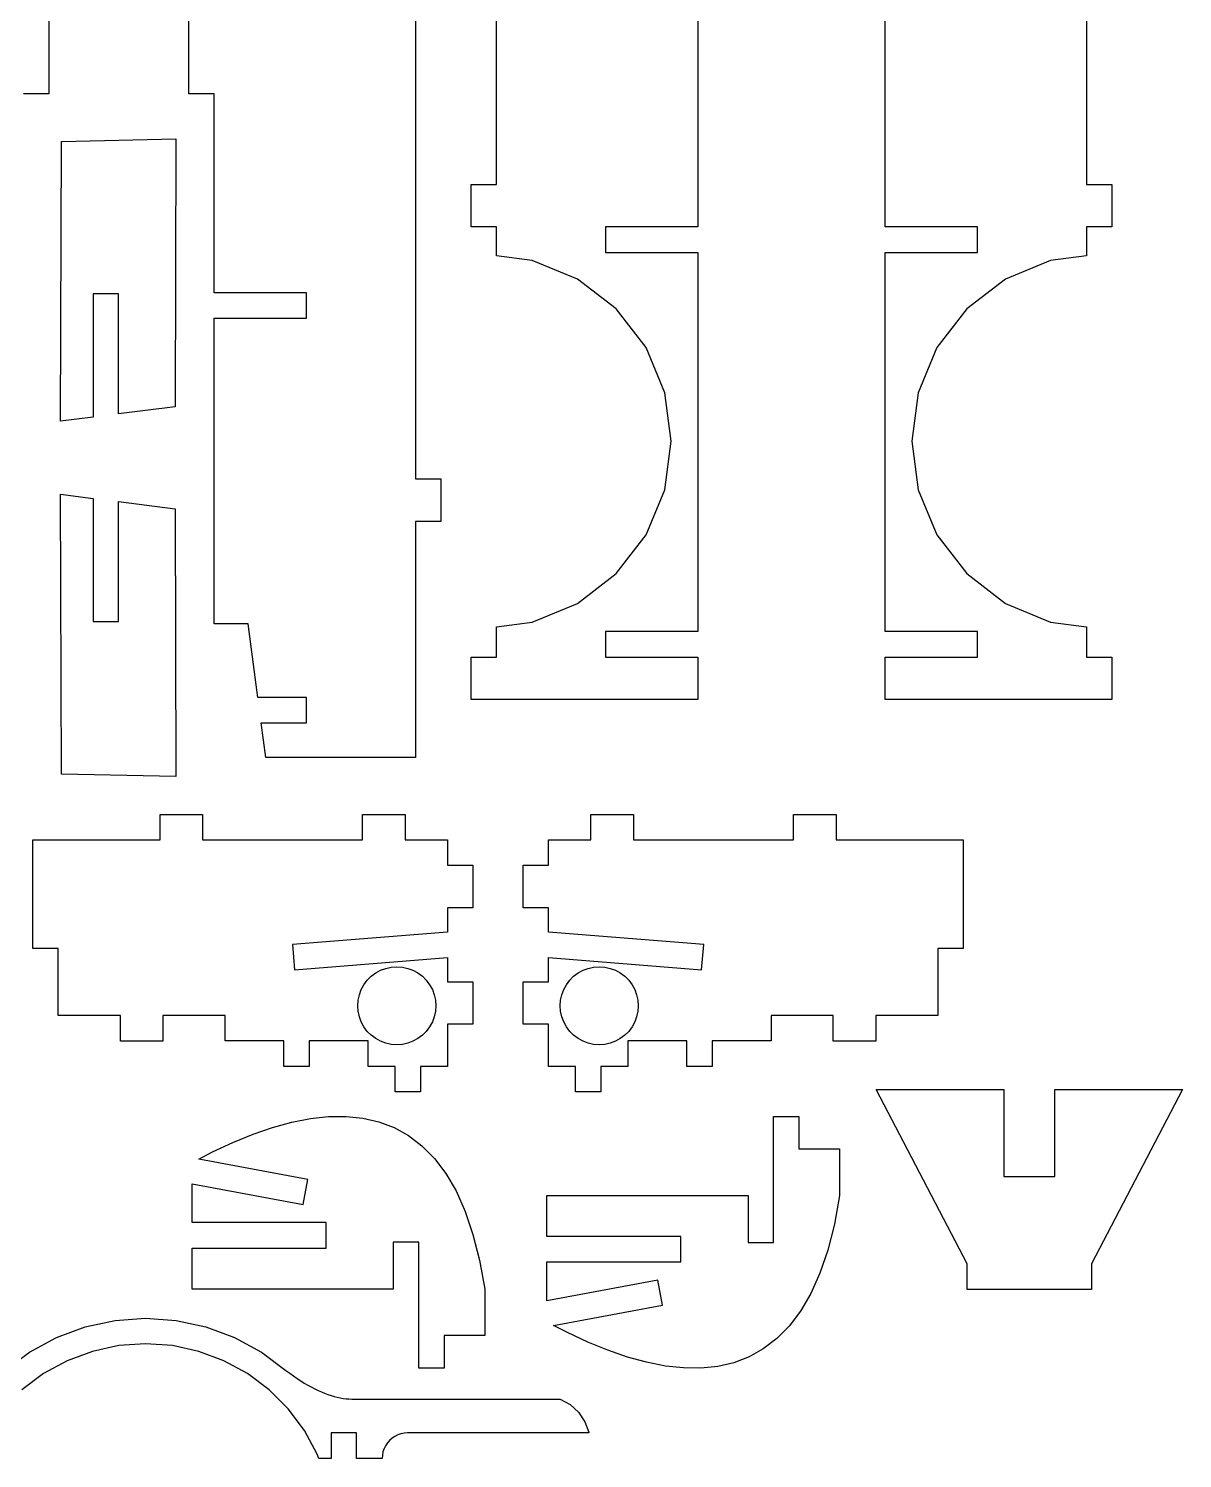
# Model space of a CAD drawing. Extents: x -3458 to 3458, y -2251 to 2251.
# Drawn here: x 2151 to 3458, y -2251 to -632 of the extents above; entities that cross this region are included whole.
import ezdxf

# ---------------------------------------------------------------- set-up
doc = ezdxf.new("R2010")
doc.units = 0
doc.header["$MEASUREMENT"] = 0
doc.layers.get('0').update_dxf_attribs({"linetype": 'CONTINUOUS'})

msp = doc.modelspace()

# ---------------------------------------------------------------- linework, layer by layer
for p, q in [((2681.2, -808.9), (2681.2, 321.4)), ((3349, 321.4), (3349, -808.9)), ((2909.1, -548.9), (2909.1, -856.9)), ((3121.2, -856.9), (3121.2, -548.9)), ((2589.5, -578.8), (2589.5, -1142.2)), ((2174.5, -585.8), (2174.5, -706.1)), ((2332.9, -706.1), (2332.9, -585.8)), ((2174.5, -706.1), (2145.7, -706.1)), ((2361.6, -706.1), (2332.9, -706.1)), ((2361.6, -931.5), (2361.6, -706.1)), ((2187.4, -1076.9), (2188.5, -760)), ((2188.5, -760), (2318, -757.3)), ((2318, -757.3), (2317.3, -1060.4)), ((2652.4, -856.9), (2652.4, -808.9)), ((2652.4, -808.9), (2681.2, -808.9)), ((3349, -808.9), (3377.8, -808.9)), ((3377.8, -808.9), (3377.8, -856.9)), ((2681.2, -856.9), (2652.4, -856.9)), ((2681.2, -889.5), (2681.2, -856.9)), ((2909.1, -856.9), (2804.7, -856.9)), ((2804.7, -856.9), (2804.7, -885.7)), ((3225.5, -856.9), (3121.2, -856.9)), ((3225.5, -885.7), (3225.5, -856.9)), ((3377.8, -856.9), (3349, -856.9)), ((3349, -856.9), (3349, -889.5)), ((2721.7, -894.8), (2681.2, -889.5)), ((2804.7, -885.7), (2909.1, -885.7)), ((2909.1, -885.7), (2909.1, -1315)), ((3121.2, -1315), (3121.2, -885.7)), ((3121.2, -885.7), (3225.5, -885.7)), ((3349, -889.5), (3308.5, -894.8)), ((2772.8, -916), (2721.7, -894.8)), ((3308.5, -894.8), (3257.4, -916)), ((2816.7, -949.7), (2772.8, -916)), ((3257.4, -916), (3213.5, -949.7)), ((2224.4, -932.7), (2224.4, -1072.2)), ((2253.3, -932.7), (2224.4, -932.7)), ((2253.3, -1068.5), (2253.3, -932.7)), ((2466, -931.5), (2361.6, -931.5)), ((2466, -960.3), (2466, -931.5)), ((2850.4, -993.5), (2816.7, -949.7)), ((3213.5, -949.7), (3179.8, -993.5)), ((2361.6, -1306.2), (2361.6, -960.3)), ((2361.6, -960.3), (2466, -960.3)), ((2871.6, -1044.7), (2850.4, -993.5)), ((3179.8, -993.5), (3158.7, -1044.7)), ((2878.8, -1099.5), (2871.6, -1044.7)), ((3158.7, -1044.7), (3151.4, -1099.5)), ((2317.3, -1060.4), (2253.3, -1068.5)), ((2224.4, -1072.2), (2187.4, -1076.9)), ((2871.6, -1154.4), (2878.8, -1099.5)), ((3151.4, -1099.5), (3158.7, -1154.4)), ((2589.5, -1142.2), (2618.3, -1142.2)), ((2618.3, -1142.2), (2618.3, -1190.2)), ((2188.5, -1476.4), (2187.4, -1159.5)), ((2187.4, -1159.5), (2224.4, -1164.2)), ((2224.4, -1164.2), (2224.4, -1303.7)), ((2850.4, -1205.5), (2871.6, -1154.4)), ((3158.7, -1154.4), (3179.8, -1205.5)), ((2253.3, -1167.9), (2317.3, -1176)), ((2253.3, -1303.7), (2253.3, -1167.9)), ((2317.3, -1176), (2318, -1479.1)), ((2618.3, -1190.2), (2589.5, -1190.2)), ((2589.5, -1190.2), (2589.5, -1457.6)), ((2816.7, -1249.4), (2850.4, -1205.5)), ((3179.8, -1205.5), (3213.5, -1249.4)), ((2772.8, -1283.1), (2816.7, -1249.4)), ((3213.5, -1249.4), (3257.4, -1283.1)), ((2721.7, -1304.3), (2772.8, -1283.1)), ((3257.4, -1283.1), (3308.5, -1304.3)), ((2224.4, -1303.7), (2253.3, -1303.7)), ((2400, -1306.2), (2361.6, -1306.2)), ((2410.9, -1389.5), (2400, -1306.2)), ((2681.2, -1309.6), (2721.7, -1304.3)), ((2681.2, -1343.8), (2681.2, -1309.6)), ((3308.5, -1304.3), (3349, -1309.6)), ((3349, -1309.6), (3349, -1343.8)), ((2804.7, -1315), (2804.7, -1343.8)), ((2909.1, -1315), (2804.7, -1315)), ((3225.5, -1315), (3121.2, -1315)), ((3225.5, -1343.8), (3225.5, -1315)), ((2652.4, -1391.8), (2652.4, -1343.8)), ((2652.4, -1343.8), (2681.2, -1343.8)), ((2804.7, -1343.8), (2909.1, -1343.8)), ((2909.1, -1343.8), (2909.1, -1391.8)), ((3121.2, -1391.8), (3121.2, -1343.8)), ((3121.2, -1343.8), (3225.5, -1343.8)), ((3349, -1343.8), (3377.8, -1343.8)), ((3377.8, -1343.8), (3377.8, -1391.8)), ((2466, -1389.5), (2410.9, -1389.5)), ((2466, -1418.3), (2466, -1389.5)), ((2909.1, -1391.8), (2652.4, -1391.8)), ((3377.8, -1391.8), (3121.2, -1391.8)), ((2419.9, -1457.6), (2414.7, -1418.3)), ((2414.7, -1418.3), (2466, -1418.3)), ((2589.5, -1457.6), (2419.9, -1457.6)), ((2318, -1479.1), (2188.5, -1476.4)), ((2300.2, -1550.8), (2300.2, -1522)), ((2300.2, -1522), (2348.2, -1522)), ((2348.2, -1522), (2348.2, -1550.8)), ((2529.6, -1522), (2577.6, -1522)), ((2529.6, -1550.8), (2529.6, -1522)), ((2577.6, -1522), (2577.6, -1550.8)), ((2788.1, -1522), (2836.1, -1522)), ((2788.1, -1550.8), (2788.1, -1522)), ((2836.1, -1522), (2836.1, -1550.8)), ((3017.5, -1550.8), (3017.5, -1522)), ((3017.5, -1522), (3065.5, -1522)), ((3065.5, -1522), (3065.5, -1550.8)), ((2156.2, -1673.8), (2156.2, -1550.8)), ((2156.2, -1550.8), (2300.2, -1550.8)), ((2348.2, -1550.8), (2529.6, -1550.8)), ((2577.6, -1550.8), (2625.6, -1550.8)), ((2625.6, -1550.8), (2625.6, -1579.6)), ((2740.1, -1550.8), (2788.1, -1550.8)), ((2740.1, -1579.6), (2740.1, -1550.8)), ((2836.1, -1550.8), (3017.5, -1550.8)), ((3065.5, -1550.8), (3209.5, -1550.8)), ((3209.5, -1550.8), (3209.5, -1673.8)), ((2625.6, -1579.6), (2654.5, -1579.6)), ((2654.5, -1579.6), (2654.5, -1627.6)), ((2711.2, -1627.6), (2711.2, -1579.6)), ((2711.2, -1579.6), (2740.1, -1579.6)), ((2625.6, -1627.6), (2625.6, -1655.2)), ((2654.5, -1627.6), (2625.6, -1627.6)), ((2740.1, -1627.6), (2711.2, -1627.6)), ((2740.1, -1655.2), (2740.1, -1627.6)), ((2625.6, -1655.2), (2450.1, -1669.4)), ((2915.7, -1669.4), (2740.1, -1655.2)), ((2185, -1673.8), (2156.2, -1673.8)), ((2185, -1749.8), (2185, -1673.8)), ((2450.1, -1669.4), (2452.4, -1698.1)), ((2913.3, -1698.1), (2915.7, -1669.4)), ((3209.5, -1673.8), (3180.8, -1673.8)), ((3180.8, -1673.8), (3180.8, -1749.8)), ((2452.4, -1698.1), (2625.6, -1684.1)), ((2544.4, -1701.5), (2550, -1698.5)), ((2550, -1698.5), (2555.9, -1696.3)), ((2555.9, -1696.3), (2562, -1694.9)), ((2562, -1694.9), (2568.3, -1694.5)), ((2568.3, -1694.5), (2574.6, -1694.9)), ((2574.6, -1694.9), (2580.8, -1696.3)), ((2580.8, -1696.3), (2586.6, -1698.5)), ((2586.6, -1698.5), (2592.2, -1701.5)), ((2625.6, -1684.1), (2625.6, -1711.4)), ((2740.1, -1711.4), (2740.1, -1684.1)), ((2740.1, -1684.1), (2913.3, -1698.1)), ((2773.6, -1701.5), (2779.1, -1698.5)), ((2779.1, -1698.5), (2785, -1696.3)), ((2785, -1696.3), (2791.1, -1694.9)), ((2791.1, -1694.9), (2797.4, -1694.5)), ((2797.4, -1694.5), (2803.7, -1694.9)), ((2803.7, -1694.9), (2809.9, -1696.3)), ((2809.9, -1696.3), (2815.8, -1698.5)), ((2815.8, -1698.5), (2821.3, -1701.5)), ((2528.1, -1720.3), (2531.1, -1714.8)), ((2531.1, -1714.8), (2534.9, -1709.8)), ((2534.9, -1709.8), (2539.4, -1705.3)), ((2539.4, -1705.3), (2544.4, -1701.5)), ((2592.2, -1701.5), (2597.2, -1705.3)), ((2597.2, -1705.3), (2601.7, -1709.8)), ((2601.7, -1709.8), (2605.4, -1714.8)), ((2605.4, -1714.8), (2608.5, -1720.3)), ((2625.6, -1711.4), (2654.4, -1711.4)), ((2654.4, -1711.4), (2654.4, -1759.4)), ((2711.3, -1759.4), (2711.3, -1711.4)), ((2711.3, -1711.4), (2740.1, -1711.4)), ((2757.3, -1720.3), (2760.3, -1714.8)), ((2760.3, -1714.8), (2764, -1709.8)), ((2764, -1709.8), (2768.5, -1705.3)), ((2768.5, -1705.3), (2773.6, -1701.5)), ((2821.3, -1701.5), (2826.4, -1705.3)), ((2826.4, -1705.3), (2830.8, -1709.8)), ((2830.8, -1709.8), (2834.6, -1714.8)), ((2834.6, -1714.8), (2837.6, -1720.3)), ((2524.6, -1732.4), (2525.9, -1726.2)), ((2525.9, -1726.2), (2528.1, -1720.3)), ((2608.5, -1720.3), (2610.6, -1726.2)), ((2610.6, -1726.2), (2612, -1732.4)), ((2753.7, -1732.4), (2755.1, -1726.2)), ((2755.1, -1726.2), (2757.3, -1720.3)), ((2837.6, -1720.3), (2839.8, -1726.2)), ((2839.8, -1726.2), (2841.1, -1732.4)), ((2524.1, -1738.7), (2524.6, -1732.4)), ((2524.6, -1744.9), (2524.1, -1738.7)), ((2525.9, -1751.1), (2524.6, -1744.9)), ((2612, -1744.9), (2610.6, -1751.1)), ((2612, -1732.4), (2612.4, -1738.7)), ((2612.4, -1738.7), (2612, -1744.9)), ((2753.3, -1738.7), (2753.7, -1732.4)), ((2753.7, -1744.9), (2753.3, -1738.7)), ((2755.1, -1751.1), (2753.7, -1744.9)), ((2841.1, -1744.9), (2839.8, -1751.1)), ((2841.1, -1732.4), (2841.6, -1738.7)), ((2841.6, -1738.7), (2841.1, -1744.9)), ((2255.4, -1749.8), (2185, -1749.8)), ((2255.4, -1778.6), (2255.4, -1749.8)), ((2373.8, -1749.8), (2303.4, -1749.8)), ((2303.4, -1749.8), (2303.4, -1778.6)), ((2373.8, -1778.2), (2373.8, -1749.8)), ((2528.1, -1757), (2525.9, -1751.1)), ((2531.1, -1762.5), (2528.1, -1757)), ((2534.9, -1767.6), (2531.1, -1762.5)), ((2605.4, -1762.5), (2601.7, -1767.6)), ((2608.5, -1757), (2605.4, -1762.5)), ((2610.6, -1751.1), (2608.5, -1757)), ((2654.4, -1759.4), (2625.6, -1759.4)), ((2625.6, -1759.4), (2625.6, -1807.4)), ((2740.1, -1759.4), (2711.3, -1759.4)), ((2740.1, -1807.4), (2740.1, -1759.4)), ((2757.3, -1757), (2755.1, -1751.1)), ((2760.3, -1762.5), (2757.3, -1757)), ((2764, -1767.6), (2760.3, -1762.5)), ((2834.6, -1762.5), (2830.8, -1767.6)), ((2837.6, -1757), (2834.6, -1762.5)), ((2839.8, -1751.1), (2837.6, -1757)), ((2992, -1749.8), (2992, -1778.2)), ((3062.3, -1749.8), (2992, -1749.8)), ((3062.3, -1778.6), (3062.3, -1749.8)), ((3180.8, -1749.8), (3110.4, -1749.8)), ((3110.4, -1749.8), (3110.4, -1778.6)), ((2303.4, -1778.6), (2255.4, -1778.6)), ((2440.4, -1778.2), (2373.8, -1778.2)), ((2440.4, -1807.4), (2440.4, -1778.2)), ((2469.2, -1778.2), (2469.2, -1807.4)), ((2535.9, -1778.2), (2469.2, -1778.2)), ((2539.4, -1772), (2534.9, -1767.6)), ((2535.9, -1807.4), (2535.9, -1778.2)), ((2544.4, -1775.8), (2539.4, -1772)), ((2550, -1778.8), (2544.4, -1775.8)), ((2555.9, -1781), (2550, -1778.8)), ((2586.6, -1778.8), (2580.8, -1781)), ((2592.2, -1775.8), (2586.6, -1778.8)), ((2597.2, -1772), (2592.2, -1775.8)), ((2601.7, -1767.6), (2597.2, -1772)), ((2768.5, -1772), (2764, -1767.6)), ((2773.6, -1775.8), (2768.5, -1772)), ((2779.1, -1778.8), (2773.6, -1775.8)), ((2785, -1781), (2779.1, -1778.8)), ((2815.8, -1778.8), (2809.9, -1781)), ((2821.3, -1775.8), (2815.8, -1778.8)), ((2826.4, -1772), (2821.3, -1775.8)), ((2830.8, -1767.6), (2826.4, -1772)), ((2829.8, -1778.2), (2829.8, -1807.4)), ((2896.5, -1778.2), (2829.8, -1778.2)), ((2896.5, -1807.4), (2896.5, -1778.2)), ((2992, -1778.2), (2925.3, -1778.2)), ((2925.3, -1778.2), (2925.3, -1807.4)), ((3110.4, -1778.6), (3062.3, -1778.6)), ((2562, -1782.4), (2555.9, -1781)), ((2568.3, -1782.8), (2562, -1782.4)), ((2574.6, -1782.4), (2568.3, -1782.8)), ((2580.8, -1781), (2574.6, -1782.4)), ((2791.1, -1782.4), (2785, -1781)), ((2797.4, -1782.8), (2791.1, -1782.4)), ((2803.7, -1782.4), (2797.4, -1782.8)), ((2809.9, -1781), (2803.7, -1782.4)), ((2469.2, -1807.4), (2440.4, -1807.4)), ((2566.4, -1807.4), (2535.9, -1807.4)), ((2566.4, -1836.2), (2566.4, -1807.4)), ((2625.6, -1807.4), (2595.1, -1807.4)), ((2595.1, -1807.4), (2595.1, -1836.2)), ((2770.6, -1807.4), (2740.1, -1807.4)), ((2770.6, -1836.2), (2770.6, -1807.4)), ((2799.4, -1807.4), (2799.4, -1836.2)), ((2829.8, -1807.4), (2799.4, -1807.4)), ((2925.3, -1807.4), (2896.5, -1807.4)), ((2595.1, -1836.2), (2566.4, -1836.2)), ((2799.4, -1836.2), (2770.6, -1836.2)), ((3111.1, -1833.6), (3255.6, -1833.6)), ((3214, -2030.7), (3111.1, -1833.6)), ((3255.6, -1833.6), (3255.6, -1932.1)), ((3313.2, -1833.6), (3457.7, -1833.6)), ((3313.2, -1932.1), (3313.2, -1833.6)), ((3457.7, -1833.6), (3354.8, -2030.7)), ((2405.5, -1884), (2427.7, -1876.3)), ((2427.7, -1876.3), (2449.4, -1870.4)), ((2449.4, -1870.4), (2470.6, -1866.3)), ((2470.6, -1866.3), (2491, -1864)), ((2491, -1864), (2510.8, -1863.9)), ((2510.8, -1863.9), (2529.8, -1865.8)), ((2529.8, -1865.8), (2548, -1870)), ((2548, -1870), (2565.2, -1876.6)), ((2565.2, -1876.6), (2581.5, -1885.6)), ((2994.8, -2006.5), (2994.8, -1863.9)), ((2994.8, -1863.9), (3023.6, -1863.9)), ((3023.6, -1863.9), (3023.6, -1900.6)), ((2359.8, -1904), (2382.8, -1893.3)), ((2382.8, -1893.3), (2405.5, -1884)), ((2581.5, -1885.6), (2596.7, -1897.2)), ((2344, -1912.3), (2359.8, -1904)), ((2596.7, -1897.2), (2610.8, -1911.5)), ((3023.6, -1900.6), (3069.5, -1900.6)), ((3069.5, -1900.6), (3069.5, -1953.4)), ((2467.4, -1935.2), (2344, -1912.3)), ((2610.8, -1911.5), (2623.7, -1928.5)), ((2336.5, -1984.1), (2336.5, -1940.2)), ((2336.5, -1940.2), (2462.2, -1963.5)), ((2462.2, -1963.5), (2467.4, -1935.2)), ((2623.7, -1928.5), (2635.3, -1948.3)), ((3255.6, -1932.1), (3313.2, -1932.1)), ((2635.3, -1948.3), (2645.6, -1971.4)), ((2738.2, -1999.8), (2738.2, -1953.4)), ((2738.2, -1953.4), (2966, -1953.4)), ((2966, -1953.4), (2966, -2006.5)), ((3069.5, -1953.4), (3063.7, -1986)), ((2645.6, -1971.4), (2654.5, -1997.4)), ((2488.3, -1984.1), (2336.5, -1984.1)), ((2488.3, -2012.9), (2488.3, -1984.1)), ((3063.7, -1986), (3056.2, -2015.3)), ((2564.3, -2006.2), (2564.3, -2059.3)), ((2593.1, -2006.2), (2564.3, -2006.2)), ((2593.1, -2148.8), (2593.1, -2006.2)), ((2654.5, -1997.4), (2661.9, -2026.7)), ((2890, -1999.8), (2738.2, -1999.8)), ((2890, -2028.6), (2890, -1999.8)), ((2966, -2006.5), (2994.8, -2006.5)), ((2336.5, -2012.9), (2488.3, -2012.9)), ((2336.5, -2059.3), (2336.5, -2012.9)), ((3056.2, -2015.3), (3047.3, -2041.4)), ((2661.9, -2026.7), (2667.8, -2059.3)), ((2738.2, -2028.6), (2890, -2028.6)), ((2738.2, -2072.6), (2738.2, -2028.6)), ((3214, -2060), (3214, -2030.7)), ((3354.8, -2030.7), (3354.8, -2059.9)), ((2863.9, -2049.2), (2738.2, -2072.6)), ((2869.2, -2077.5), (2863.9, -2049.2)), ((3047.3, -2041.4), (3037, -2064.4)), ((2564.3, -2059.3), (2336.5, -2059.3)), ((2667.8, -2059.3), (2667.8, -2112.1)), ((3037, -2064.4), (3025.4, -2084.2)), ((3354.8, -2059.9), (3214, -2060)), ((2745.8, -2100.5), (2869.2, -2077.5)), ((3025.4, -2084.2), (3012.5, -2101.2)), ((2183, -2114.3), (2215.4, -2102.2)), ((2215.4, -2102.2), (2249.3, -2094.8)), ((2249.3, -2094.8), (2283.8, -2092.4)), ((2283.8, -2092.4), (2318.4, -2094.8)), ((2318.4, -2094.8), (2352.2, -2102.2)), ((2352.2, -2102.2), (2384.6, -2114.3)), ((2761.5, -2108.7), (2745.8, -2100.5)), ((3012.5, -2101.2), (2998.4, -2115.5)), ((2152.6, -2130.9), (2183, -2114.3)), ((2384.6, -2114.3), (2415, -2130.9)), ((2667.8, -2112.1), (2621.9, -2112.1)), ((2621.9, -2112.1), (2621.9, -2148.8)), ((2784.6, -2119.4), (2761.5, -2108.7)), ((2807.2, -2128.7), (2784.6, -2119.4)), ((2998.4, -2115.5), (2983.2, -2127.1)), ((2124.9, -2151.6), (2152.6, -2130.9)), ((2223.6, -2129.9), (2195, -2140.5)), ((2253.4, -2123.4), (2223.6, -2129.9)), ((2283.8, -2121.2), (2253.4, -2123.4)), ((2314.3, -2123.4), (2283.8, -2121.2)), ((2344.1, -2129.9), (2314.3, -2123.4)), ((2372.6, -2140.5), (2344.1, -2129.9)), ((2415, -2130.9), (2442.7, -2151.6)), ((2829.4, -2136.4), (2807.2, -2128.7)), ((2851.1, -2142.3), (2829.4, -2136.4)), ((2967, -2136.1), (2949.7, -2142.7)), ((2983.2, -2127.1), (2967, -2136.1)), ((2195, -2140.5), (2168.2, -2155.1)), ((2399.4, -2155.1), (2372.6, -2140.5)), ((2442.7, -2151.6), (2447, -2154.7)), ((2621.9, -2148.8), (2593.1, -2148.8)), ((2872.3, -2146.5), (2851.1, -2142.3)), ((2892.8, -2148.7), (2872.3, -2146.5)), ((2912.6, -2148.8), (2892.8, -2148.7)), ((2931.6, -2146.9), (2912.6, -2148.8)), ((2949.7, -2142.7), (2931.6, -2146.9)), ((2168.2, -2155.1), (2143.8, -2173.4)), ((2423.8, -2173.4), (2399.4, -2155.1)), ((2447, -2154.7), (2451.3, -2157.7)), ((2451.3, -2157.7), (2455.4, -2160.5)), ((2455.4, -2160.5), (2459.5, -2163.2)), ((2459.5, -2163.2), (2463.5, -2165.7)), ((2463.5, -2165.7), (2467.5, -2168)), ((2467.5, -2168), (2471.5, -2170.2)), ((2445.4, -2195), (2423.8, -2173.4)), ((2471.5, -2170.2), (2475.3, -2172.2)), ((2475.3, -2172.2), (2479.2, -2174.1)), ((2479.2, -2174.1), (2482.9, -2175.8)), ((2482.9, -2175.8), (2486.6, -2177.3)), ((2486.6, -2177.3), (2490.2, -2178.7)), ((2490.2, -2178.7), (2493.8, -2179.9)), ((2493.8, -2179.9), (2497.3, -2180.9)), ((2497.3, -2180.9), (2500.8, -2181.8)), ((2500.8, -2181.8), (2504.2, -2182.6)), ((2504.2, -2182.6), (2507.5, -2183.1)), ((2507.5, -2183.1), (2510.8, -2183.5)), ((2510.8, -2183.5), (2514, -2183.8)), ((2514, -2183.8), (2517.2, -2183.9)), ((2517.2, -2183.9), (2753.1, -2183.9)), ((2753.1, -2183.9), (2764.4, -2190)), ((2463.7, -2219.4), (2445.4, -2195)), ((2764.4, -2190), (2774, -2198.7)), ((2774, -2198.7), (2781.2, -2209.5)), ((2781.2, -2209.5), (2785.6, -2221.5)), ((2478.3, -2246.2), (2463.7, -2219.4)), ((2522.8, -2222.3), (2494, -2222.3)), ((2494, -2222.3), (2494, -2251)), ((2522.8, -2251.1), (2522.8, -2222.3)), ((2557.6, -2233.5), (2555.5, -2236.7)), ((2560.1, -2230.7), (2557.6, -2233.5)), ((2562.9, -2228.2), (2560.1, -2230.7)), ((2566.1, -2226.1), (2562.9, -2228.2)), ((2569.4, -2224.5), (2566.1, -2226.1)), ((2573, -2223.2), (2569.4, -2224.5)), ((2576.7, -2222.5), (2573, -2223.2)), ((2580.4, -2222.3), (2576.7, -2222.5)), ((2785.6, -2222.3), (2580.4, -2222.3)), ((2785.6, -2221.5), (2785.6, -2222.3)), ((2480.1, -2251), (2478.3, -2246.2)), ((2551.9, -2247.3), (2551.6, -2251.1)), ((2552.6, -2243.6), (2551.9, -2247.3)), ((2553.8, -2240), (2552.6, -2243.6)), ((2555.5, -2236.7), (2553.8, -2240)), ((2494, -2251), (2480.1, -2251)), ((2551.6, -2251.1), (2522.8, -2251.1))]:
    msp.add_line(p, q)

doc.saveas('drawing.dxf')
